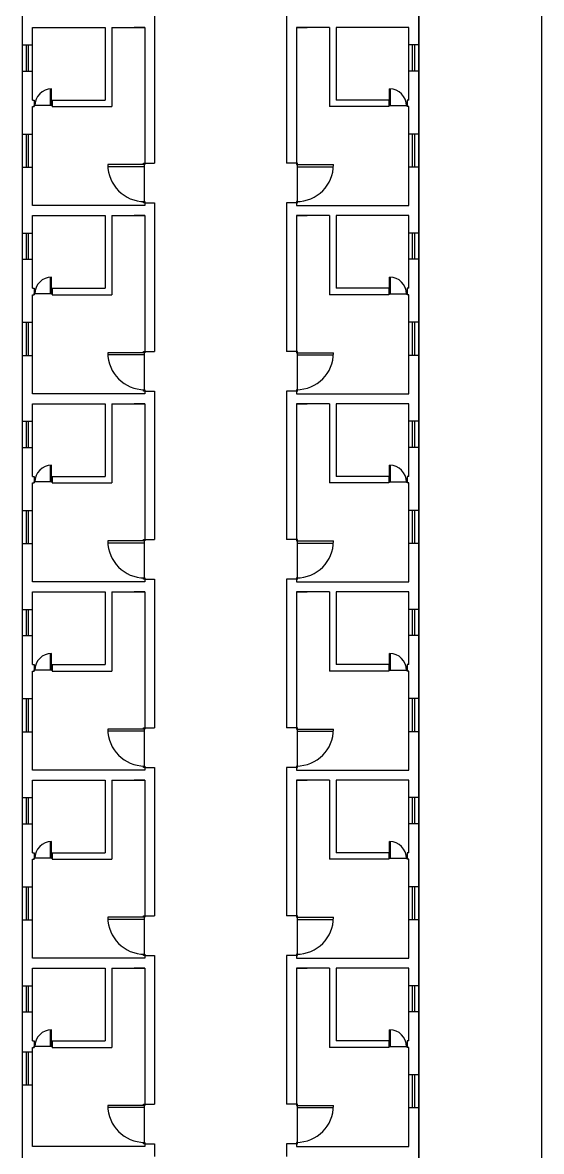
# Model space of a CAD drawing. Header units: inches. Extents: x 2900 to 18472, y 1216 to 4690.
# Drawn here: x 4942 to 5413, y 1976 to 3002 of the extents above; entities that cross this region are included whole.
import ezdxf

# ---------------------------------------------------------------- set-up
doc = ezdxf.new("R2010")
doc.units = ezdxf.units.IN
doc.header["$MEASUREMENT"] = 0
for name, color, linetype in [('Door', 32, 'Continuous'), ('Ventilator', 160, 'Continuous'), ('Windows', 10, 'Continuous')]:
    doc.layers.add(name, color=color, linetype=linetype)

msp = doc.modelspace()

# ---------------------------------------------------------------- linework, layer by layer
for p, q in [((5301.7846, 4570.8757), (5301.7846, 1570.8757)), ((5301.7846, 1570.4378), (5301.7846, 4570.8757)), ((5301.7846, 1570.4378), (5301.7846, 4570.8757)), ((5413.3326, 4570.8757), (5413.3326, 1570.4378)), ((4941.7846, 2032), (4941.7846, 4179.1055)), ((5016.7846, 2998), (5016.7846, 2932)), ((5022.7846, 2998), (5022.7846, 2926)), ((5052.7846, 2998), (5043.237, 2998)), ((5190.7846, 2998), (5200.3321, 2998)), ((5220.7846, 2998), (5220.7846, 2926)), ((5226.7846, 2998), (5226.7846, 2932)), ((4950.7846, 2932), (4952.2513, 2932)), ((4950.7846, 2926), (4952.2513, 2926)), ((4952.2513, 2932), (4952.2513, 2926)), ((4968.7846, 2932), (5016.7846, 2932)), ((4968.7846, 2932), (4968.7846, 2926)), ((4968.7846, 2926), (5022.7846, 2926)), ((5274.7846, 2926), (5220.7846, 2926)), ((5274.7846, 2932), (5226.7846, 2932)), ((5274.7846, 2932), (5274.7846, 2926)), ((5292.7846, 2932), (5291.3178, 2932)), ((5291.3178, 2932), (5291.3178, 2926)), ((5292.7846, 2926), (5291.3178, 2926)), ((5052.7846, 2874.494), (5061.7846, 2874.494)), ((5190.7846, 2874.494), (5181.7846, 2874.494)), ((5052.7846, 2838.494), (5061.7846, 2838.494)), ((5190.7846, 2838.494), (5181.7846, 2838.494)), ((5016.7846, 2827), (5016.7846, 2761)), ((5022.7846, 2827), (5022.7846, 2755)), ((5052.7846, 2827), (5043.237, 2827)), ((5190.7846, 2827), (5200.3321, 2827)), ((5220.7846, 2827), (5220.7846, 2755)), ((5226.7846, 2827), (5226.7846, 2761)), ((4950.7846, 2761), (4952.2513, 2761)), ((4952.2513, 2761), (4952.2513, 2755)), ((4968.7846, 2761), (5016.7846, 2761)), ((4968.7846, 2761), (4968.7846, 2755)), ((5274.7846, 2761), (5226.7846, 2761)), ((5274.7846, 2761), (5274.7846, 2755)), ((5292.7846, 2761), (5291.3178, 2761)), ((5291.3178, 2761), (5291.3178, 2755)), ((4950.7846, 2755), (4952.2513, 2755)), ((4968.7846, 2755), (5022.7846, 2755)), ((5274.7846, 2755), (5220.7846, 2755)), ((5292.7846, 2755), (5291.3178, 2755)), ((5052.7846, 2703.494), (5061.7846, 2703.494)), ((5190.7846, 2703.494), (5181.7846, 2703.494)), ((5052.7846, 2667.494), (5061.7846, 2667.494)), ((5190.7846, 2667.494), (5181.7846, 2667.494)), ((5016.7846, 2656), (5016.7846, 2590)), ((5022.7846, 2656), (5022.7846, 2584)), ((5052.7846, 2656), (5043.237, 2656)), ((5190.7846, 2656), (5200.3321, 2656)), ((5220.7846, 2656), (5220.7846, 2584)), ((5226.7846, 2656), (5226.7846, 2590)), ((4950.7846, 2590), (4952.2513, 2590)), ((4952.2513, 2590), (4952.2513, 2584)), ((4968.7846, 2590), (5016.7846, 2590)), ((4968.7846, 2590), (4968.7846, 2584)), ((5274.7846, 2590), (5226.7846, 2590)), ((5274.7846, 2590), (5274.7846, 2584)), ((5292.7846, 2590), (5291.3178, 2590)), ((5291.3178, 2590), (5291.3178, 2584)), ((4950.7846, 2584), (4952.2513, 2584)), ((4968.7846, 2584), (5022.7846, 2584)), ((5274.7846, 2584), (5220.7846, 2584)), ((5292.7846, 2584), (5291.3178, 2584)), ((5052.7846, 2532.494), (5061.7846, 2532.494)), ((5190.7846, 2532.494), (5181.7846, 2532.494)), ((5052.7846, 2496.494), (5061.7846, 2496.494)), ((5190.7846, 2496.494), (5181.7846, 2496.494)), ((5016.7846, 2485), (5016.7846, 2419)), ((5022.7846, 2485), (5022.7846, 2413)), ((5052.7846, 2485), (5043.237, 2485)), ((5190.7846, 2485), (5200.3321, 2485)), ((5220.7846, 2485), (5220.7846, 2413)), ((5226.7846, 2485), (5226.7846, 2419)), ((4950.7846, 2419), (4952.2513, 2419)), ((4950.7846, 2413), (4952.2513, 2413)), ((4952.2513, 2419), (4952.2513, 2413)), ((4968.7846, 2419), (5016.7846, 2419)), ((4968.7846, 2419), (4968.7846, 2413)), ((4968.7846, 2413), (5022.7846, 2413)), ((5274.7846, 2413), (5220.7846, 2413)), ((5274.7846, 2419), (5226.7846, 2419)), ((5274.7846, 2419), (5274.7846, 2413)), ((5292.7846, 2419), (5291.3178, 2419)), ((5291.3178, 2419), (5291.3178, 2413)), ((5292.7846, 2413), (5291.3178, 2413)), ((5052.7846, 2361.494), (5061.7846, 2361.494)), ((5190.7846, 2361.494), (5181.7846, 2361.494)), ((5052.7846, 2325.494), (5061.7846, 2325.494)), ((5190.7846, 2325.494), (5181.7846, 2325.494)), ((5016.7846, 2314), (5016.7846, 2248)), ((5022.7846, 2314), (5022.7846, 2242)), ((5052.7846, 2314), (5043.237, 2314)), ((5190.7846, 2314), (5200.3321, 2314)), ((5220.7846, 2314), (5220.7846, 2242)), ((5226.7846, 2314), (5226.7846, 2248)), ((4950.7846, 2248), (4952.2513, 2248)), ((4952.2513, 2248), (4952.2513, 2242)), ((4968.7846, 2248), (5016.7846, 2248)), ((4968.7846, 2248), (4968.7846, 2242)), ((5274.7846, 2248), (5226.7846, 2248)), ((5274.7846, 2248), (5274.7846, 2242)), ((5292.7846, 2248), (5291.3178, 2248)), ((5291.3178, 2248), (5291.3178, 2242)), ((4950.7846, 2242), (4952.2513, 2242)), ((4968.7846, 2242), (5022.7846, 2242)), ((5274.7846, 2242), (5220.7846, 2242)), ((5292.7846, 2242), (5291.3178, 2242)), ((5052.7846, 2190.494), (5061.7846, 2190.494)), ((5190.7846, 2190.494), (5181.7846, 2190.494)), ((5052.7846, 2154.494), (5061.7846, 2154.494)), ((5190.7846, 2154.494), (5181.7846, 2154.494)), ((5016.7846, 2143), (5016.7846, 2077)), ((5022.7846, 2143), (5022.7846, 2071)), ((5052.7846, 2143), (5043.237, 2143)), ((5190.7846, 2143), (5200.3321, 2143)), ((5220.7846, 2143), (5220.7846, 2071)), ((5226.7846, 2143), (5226.7846, 2077)), ((4950.7846, 2077), (4952.2513, 2077)), ((4952.2513, 2077), (4952.2513, 2071)), ((4968.7846, 2077), (5016.7846, 2077)), ((4968.7846, 2077), (4968.7846, 2071)), ((5274.7846, 2077), (5226.7846, 2077)), ((5274.7846, 2077), (5274.7846, 2071)), ((5292.7846, 2077), (5291.3178, 2077)), ((5291.3178, 2077), (5291.3178, 2071)), ((4950.7846, 2071), (4952.2513, 2071)), ((4968.7846, 2071), (5022.7846, 2071)), ((5274.7846, 2071), (5220.7846, 2071)), ((5292.7846, 2071), (5291.3178, 2071)), ((4941.7846, 2015.9619), (4941.7846, 2023)), ((5052.7846, 2019.494), (5061.7846, 2019.494)), ((5190.7846, 2019.494), (5181.7846, 2019.494)), ((5052.7846, 1983.494), (5061.7846, 1983.494)), ((5190.7846, 1983.494), (5181.7846, 1983.494))]:
    msp.add_line(p, q)
for points in [[(4941.7846, 2998), (4941.7846, 3169)], [(5301.7846, 2998), (5301.7846, 3169)], [(5061.7846, 3009.494), (5061.7846, 2998)], [(5181.7846, 3009.494), (5181.7846, 2998)], [(4941.7846, 2827), (4941.7846, 2998)], [(4950.7846, 2932), (4950.7846, 2998), (4980.7846, 2998)], [(4950.7846, 2998), (5016.7846, 2998)], [(4977.3297, 2998), (4980.7846, 2998)], [(5022.7846, 2998), (5052.7846, 2998)], [(5043.237, 2998), (5052.7846, 2998), (5052.7846, 2926)], [(5061.7846, 2998), (5061.7846, 2874.494)], [(5181.7846, 2998), (5181.7846, 2874.494)], [(5220.7846, 2998), (5190.7846, 2998)], [(5200.3321, 2998), (5190.7846, 2998), (5190.7846, 2926)], [(5292.7846, 2998), (5226.7846, 2998)], [(5292.7846, 2932), (5292.7846, 2998), (5262.7846, 2998)], [(5266.2394, 2998), (5262.7846, 2998)], [(5301.7846, 2827), (5301.7846, 2998)], [(5052.7846, 2836), (4950.7846, 2836), (4950.7846, 2926)], [(5052.7846, 2926), (5052.7846, 2873.2721)], [(5190.7846, 2836), (5292.7846, 2836), (5292.7846, 2926)], [(5190.7846, 2926), (5190.7846, 2873.2721)], [(5052.7846, 2839.6953), (5052.7846, 2836)], [(5061.7846, 2838.494), (5061.7846, 2827)], [(5181.7846, 2838.494), (5181.7846, 2827)], [(5190.7846, 2839.6953), (5190.7846, 2836)], [(4941.7846, 2656), (4941.7846, 2827)], [(4950.7846, 2761), (4950.7846, 2827), (4980.7846, 2827)], [(4950.7846, 2827), (5016.7846, 2827)], [(4977.3297, 2827), (4980.7846, 2827)], [(5022.7846, 2827), (5052.7846, 2827)], [(5043.237, 2827), (5052.7846, 2827), (5052.7846, 2755)], [(5061.7846, 2827), (5061.7846, 2703.494)], [(5181.7846, 2827), (5181.7846, 2703.494)], [(5220.7846, 2827), (5190.7846, 2827)], [(5200.3321, 2827), (5190.7846, 2827), (5190.7846, 2755)], [(5292.7846, 2827), (5226.7846, 2827)], [(5292.7846, 2761), (5292.7846, 2827), (5262.7846, 2827)], [(5266.2394, 2827), (5262.7846, 2827)], [(5301.7846, 2656), (5301.7846, 2827)], [(5052.7846, 2665), (4950.7846, 2665), (4950.7846, 2755)], [(5052.7846, 2755), (5052.7846, 2702.2721)], [(5190.7846, 2665), (5292.7846, 2665), (5292.7846, 2755)], [(5190.7846, 2755), (5190.7846, 2702.2721)], [(5052.7846, 2668.6953), (5052.7846, 2665)], [(5061.7846, 2667.494), (5061.7846, 2656)], [(5181.7846, 2667.494), (5181.7846, 2656)], [(5190.7846, 2668.6953), (5190.7846, 2665)], [(4941.7846, 2485), (4941.7846, 2656)], [(4950.7846, 2590), (4950.7846, 2656), (4980.7846, 2656)], [(4950.7846, 2656), (5016.7846, 2656)], [(4977.3297, 2656), (4980.7846, 2656)], [(5022.7846, 2656), (5052.7846, 2656)], [(5043.237, 2656), (5052.7846, 2656), (5052.7846, 2584)], [(5061.7846, 2656), (5061.7846, 2532.494)], [(5181.7846, 2656), (5181.7846, 2532.494)], [(5220.7846, 2656), (5190.7846, 2656)], [(5200.3321, 2656), (5190.7846, 2656), (5190.7846, 2584)], [(5292.7846, 2656), (5226.7846, 2656)], [(5292.7846, 2590), (5292.7846, 2656), (5262.7846, 2656)], [(5266.2394, 2656), (5262.7846, 2656)], [(5301.7846, 2485), (5301.7846, 2656)], [(5052.7846, 2494), (4950.7846, 2494), (4950.7846, 2584)], [(5052.7846, 2584), (5052.7846, 2531.2721)], [(5190.7846, 2494), (5292.7846, 2494), (5292.7846, 2584)], [(5190.7846, 2584), (5190.7846, 2531.2721)], [(5052.7846, 2497.6953), (5052.7846, 2494)], [(5061.7846, 2496.494), (5061.7846, 2485)], [(5181.7846, 2496.494), (5181.7846, 2485)], [(5190.7846, 2497.6953), (5190.7846, 2494)], [(4941.7846, 2314), (4941.7846, 2485)], [(4950.7846, 2419), (4950.7846, 2485), (4980.7846, 2485)], [(4950.7846, 2485), (5016.7846, 2485)], [(4977.3297, 2485), (4980.7846, 2485)], [(5022.7846, 2485), (5052.7846, 2485)], [(5043.237, 2485), (5052.7846, 2485), (5052.7846, 2413)], [(5061.7846, 2485), (5061.7846, 2361.494)], [(5181.7846, 2485), (5181.7846, 2361.494)], [(5220.7846, 2485), (5190.7846, 2485)], [(5200.3321, 2485), (5190.7846, 2485), (5190.7846, 2413)], [(5292.7846, 2485), (5226.7846, 2485)], [(5292.7846, 2419), (5292.7846, 2485), (5262.7846, 2485)], [(5266.2394, 2485), (5262.7846, 2485)], [(5301.7846, 2314), (5301.7846, 2485)], [(5052.7846, 2323), (4950.7846, 2323), (4950.7846, 2413)], [(5052.7846, 2413), (5052.7846, 2360.2721)], [(5190.7846, 2323), (5292.7846, 2323), (5292.7846, 2413)], [(5190.7846, 2413), (5190.7846, 2360.2721)], [(5052.7846, 2326.6953), (5052.7846, 2323)], [(5061.7846, 2325.494), (5061.7846, 2314)], [(5181.7846, 2325.494), (5181.7846, 2314)], [(5190.7846, 2326.6953), (5190.7846, 2323)], [(4941.7846, 2143), (4941.7846, 2314)], [(4950.7846, 2248), (4950.7846, 2314), (4980.7846, 2314)], [(4950.7846, 2314), (5016.7846, 2314)], [(4977.3297, 2314), (4980.7846, 2314)], [(5022.7846, 2314), (5052.7846, 2314)], [(5043.237, 2314), (5052.7846, 2314), (5052.7846, 2242)], [(5061.7846, 2314), (5061.7846, 2190.494)], [(5181.7846, 2314), (5181.7846, 2190.494)], [(5220.7846, 2314), (5190.7846, 2314)], [(5200.3321, 2314), (5190.7846, 2314), (5190.7846, 2242)], [(5292.7846, 2314), (5226.7846, 2314)], [(5292.7846, 2248), (5292.7846, 2314), (5262.7846, 2314)], [(5266.2394, 2314), (5262.7846, 2314)], [(5301.7846, 2143), (5301.7846, 2314)], [(5052.7846, 2152), (4950.7846, 2152), (4950.7846, 2242)], [(5052.7846, 2242), (5052.7846, 2189.2721)], [(5190.7846, 2152), (5292.7846, 2152), (5292.7846, 2242)], [(5190.7846, 2242), (5190.7846, 2189.2721)], [(5052.7846, 2155.6953), (5052.7846, 2152)], [(5061.7846, 2154.494), (5061.7846, 2143)], [(5181.7846, 2154.494), (5181.7846, 2143)], [(5190.7846, 2155.6953), (5190.7846, 2152)], [(4941.7846, 2032), (4941.7846, 2143)], [(4950.7846, 2077), (4950.7846, 2143), (4980.7846, 2143)], [(4950.7846, 2143), (5016.7846, 2143)], [(4977.3297, 2143), (4980.7846, 2143)], [(5022.7846, 2143), (5052.7846, 2143)], [(5043.237, 2143), (5052.7846, 2143), (5052.7846, 2071)], [(5061.7846, 2143), (5061.7846, 2019.494)], [(5181.7846, 2143), (5181.7846, 2019.494)], [(5220.7846, 2143), (5190.7846, 2143)], [(5200.3321, 2143), (5190.7846, 2143), (5190.7846, 2071)], [(5292.7846, 2143), (5226.7846, 2143)], [(5292.7846, 2077), (5292.7846, 2143), (5262.7846, 2143)], [(5266.2394, 2143), (5262.7846, 2143)], [(5301.7846, 1972), (5301.7846, 2143)], [(5052.7846, 1981), (4950.7846, 1981), (4950.7846, 2071)], [(5052.7846, 2071), (5052.7846, 2018.2721)], [(5190.7846, 1981), (5292.7846, 1981), (5292.7846, 2071)], [(5190.7846, 2071), (5190.7846, 2018.2721)], [(4941.7846, 1921), (4941.7846, 2037)], [(5052.7846, 1984.6953), (5052.7846, 1981)], [(5061.7846, 1983.494), (5061.7846, 1972)], [(5181.7846, 1983.494), (5181.7846, 1972)], [(5190.7846, 1984.6953), (5190.7846, 1981)]]:
    msp.add_lwpolyline(points)
at = {"layer": 'Door'}
for p, q in [((4967.3049, 2926.9093), (4967.3049, 2942.0975)), ((4968.2234, 2926.9093), (4968.2234, 2942.0975)), ((5275.3458, 2926.9093), (5275.3458, 2942.0975)), ((5276.2643, 2926.9093), (5276.2643, 2942.0975)), ((4968.2234, 2926.9093), (4952.8125, 2926.9093)), ((5275.3458, 2926.9093), (5290.7566, 2926.9093)), ((5052.2793, 2873.2721), (5019.2078, 2873.2721)), ((5052.2793, 2873.2721), (5052.2793, 2839.716)), ((5191.2899, 2873.2721), (5224.3613, 2873.2721)), ((5191.2899, 2873.2721), (5191.2899, 2839.716)), ((5052.2793, 2871.2721), (5019.2078, 2871.2721)), ((5191.2899, 2871.2721), (5224.3613, 2871.2721)), ((4967.3049, 2755.9093), (4967.3049, 2771.0975)), ((4968.2234, 2755.9093), (4968.2234, 2771.0975)), ((5275.3458, 2755.9093), (5275.3458, 2771.0975)), ((5276.2643, 2755.9093), (5276.2643, 2771.0975)), ((4968.2234, 2755.9093), (4952.8125, 2755.9093)), ((5275.3458, 2755.9093), (5290.7566, 2755.9093)), ((5052.2793, 2702.2721), (5019.2078, 2702.2721)), ((5052.2793, 2700.2721), (5019.2078, 2700.2721)), ((5052.2793, 2702.2721), (5052.2793, 2668.716)), ((5191.2899, 2702.2721), (5224.3613, 2702.2721)), ((5191.2899, 2702.2721), (5191.2899, 2668.716)), ((5191.2899, 2700.2721), (5224.3613, 2700.2721)), ((4967.3049, 2584.9093), (4967.3049, 2600.0975)), ((4968.2234, 2584.9093), (4968.2234, 2600.0975)), ((5275.3458, 2584.9093), (5275.3458, 2600.0975)), ((5276.2643, 2584.9093), (5276.2643, 2600.0975)), ((4968.2234, 2584.9093), (4952.8125, 2584.9093)), ((5275.3458, 2584.9093), (5290.7566, 2584.9093)), ((5052.2793, 2531.2721), (5019.2078, 2531.2721)), ((5052.2793, 2529.2721), (5019.2078, 2529.2721)), ((5052.2793, 2531.2721), (5052.2793, 2497.716)), ((5191.2899, 2531.2721), (5224.3613, 2531.2721)), ((5191.2899, 2531.2721), (5191.2899, 2497.716)), ((5191.2899, 2529.2721), (5224.3613, 2529.2721)), ((4967.3049, 2413.9093), (4967.3049, 2429.0975)), ((4968.2234, 2413.9093), (4968.2234, 2429.0975)), ((5275.3458, 2413.9093), (5275.3458, 2429.0975)), ((5276.2643, 2413.9093), (5276.2643, 2429.0975)), ((4968.2234, 2413.9093), (4952.8125, 2413.9093)), ((5275.3458, 2413.9093), (5290.7566, 2413.9093)), ((5052.2793, 2360.2721), (5019.2078, 2360.2721)), ((5052.2793, 2360.2721), (5052.2793, 2326.716)), ((5191.2899, 2360.2721), (5224.3613, 2360.2721)), ((5191.2899, 2360.2721), (5191.2899, 2326.716)), ((5052.2793, 2358.2721), (5019.2078, 2358.2721)), ((5191.2899, 2358.2721), (5224.3613, 2358.2721)), ((4967.3049, 2242.9093), (4967.3049, 2258.0975)), ((4968.2234, 2242.9093), (4968.2234, 2258.0975)), ((5275.3458, 2242.9093), (5275.3458, 2258.0975)), ((5276.2643, 2242.9093), (5276.2643, 2258.0975)), ((4968.2234, 2242.9093), (4952.8125, 2242.9093)), ((5275.3458, 2242.9093), (5290.7566, 2242.9093)), ((5052.2793, 2189.2721), (5019.2078, 2189.2721)), ((5052.2793, 2187.2721), (5019.2078, 2187.2721)), ((5052.2793, 2189.2721), (5052.2793, 2155.716)), ((5191.2899, 2189.2721), (5224.3613, 2189.2721)), ((5191.2899, 2189.2721), (5191.2899, 2155.716)), ((5191.2899, 2187.2721), (5224.3613, 2187.2721)), ((4967.3049, 2071.9093), (4967.3049, 2087.0975)), ((4968.2234, 2071.9093), (4968.2234, 2087.0975)), ((5275.3458, 2071.9093), (5275.3458, 2087.0975)), ((5276.2643, 2071.9093), (5276.2643, 2087.0975)), ((4968.2234, 2071.9093), (4952.8125, 2071.9093)), ((5275.3458, 2071.9093), (5290.7566, 2071.9093)), ((5052.2793, 2018.2721), (5019.2078, 2018.2721)), ((5052.2793, 2016.2721), (5019.2078, 2016.2721)), ((5052.2793, 2018.2721), (5052.2793, 1984.716)), ((5191.2899, 2018.2721), (5224.3613, 2018.2721)), ((5191.2899, 2018.2721), (5191.2899, 1984.716)), ((5191.2899, 2016.2721), (5224.3613, 2016.2721))]:
    msp.add_line(p, q, dxfattribs=at)
for points in [[(4952.8125, 2927.1413), (4952.8125, 2926.6772), (4952.2513, 2926.6772), (4952.2513, 2927.1413)], [(4968.7846, 2927.1413), (4968.7846, 2926.6772), (4968.2234, 2926.6772), (4968.2234, 2927.1413)], [(5274.7846, 2927.1413), (5274.7846, 2926.6772), (5275.3458, 2926.6772), (5275.3458, 2927.1413)], [(5290.7566, 2927.1413), (5290.7566, 2926.6772), (5291.3178, 2926.6772), (5291.3178, 2927.1413)], [(5051.774, 2874.494), (5052.7846, 2874.494), (5052.7846, 2873.2721), (5051.774, 2873.2721)], [(5191.7952, 2874.494), (5190.7846, 2874.494), (5190.7846, 2873.2721), (5191.7952, 2873.2721)], [(5051.774, 2839.716), (5052.7846, 2839.716), (5052.7846, 2838.494), (5051.774, 2838.494)], [(5191.7952, 2839.716), (5190.7846, 2839.716), (5190.7846, 2838.494), (5191.7952, 2838.494)], [(4952.8125, 2756.1413), (4952.8125, 2755.6772), (4952.2513, 2755.6772), (4952.2513, 2756.1413)], [(4968.7846, 2756.1413), (4968.7846, 2755.6772), (4968.2234, 2755.6772), (4968.2234, 2756.1413)], [(5274.7846, 2756.1413), (5274.7846, 2755.6772), (5275.3458, 2755.6772), (5275.3458, 2756.1413)], [(5290.7566, 2756.1413), (5290.7566, 2755.6772), (5291.3178, 2755.6772), (5291.3178, 2756.1413)], [(5051.774, 2703.494), (5052.7846, 2703.494), (5052.7846, 2702.2721), (5051.774, 2702.2721)], [(5191.7952, 2703.494), (5190.7846, 2703.494), (5190.7846, 2702.2721), (5191.7952, 2702.2721)], [(5051.774, 2668.716), (5052.7846, 2668.716), (5052.7846, 2667.494), (5051.774, 2667.494)], [(5191.7952, 2668.716), (5190.7846, 2668.716), (5190.7846, 2667.494), (5191.7952, 2667.494)], [(4952.8125, 2585.1413), (4952.8125, 2584.6772), (4952.2513, 2584.6772), (4952.2513, 2585.1413)], [(4968.7846, 2585.1413), (4968.7846, 2584.6772), (4968.2234, 2584.6772), (4968.2234, 2585.1413)], [(5274.7846, 2585.1413), (5274.7846, 2584.6772), (5275.3458, 2584.6772), (5275.3458, 2585.1413)], [(5290.7566, 2585.1413), (5290.7566, 2584.6772), (5291.3178, 2584.6772), (5291.3178, 2585.1413)], [(5051.774, 2532.494), (5052.7846, 2532.494), (5052.7846, 2531.2721), (5051.774, 2531.2721)], [(5191.7952, 2532.494), (5190.7846, 2532.494), (5190.7846, 2531.2721), (5191.7952, 2531.2721)], [(5051.774, 2497.716), (5052.7846, 2497.716), (5052.7846, 2496.494), (5051.774, 2496.494)], [(5191.7952, 2497.716), (5190.7846, 2497.716), (5190.7846, 2496.494), (5191.7952, 2496.494)], [(4952.8125, 2414.1413), (4952.8125, 2413.6772), (4952.2513, 2413.6772), (4952.2513, 2414.1413)], [(4968.7846, 2414.1413), (4968.7846, 2413.6772), (4968.2234, 2413.6772), (4968.2234, 2414.1413)], [(5274.7846, 2414.1413), (5274.7846, 2413.6772), (5275.3458, 2413.6772), (5275.3458, 2414.1413)], [(5290.7566, 2414.1413), (5290.7566, 2413.6772), (5291.3178, 2413.6772), (5291.3178, 2414.1413)], [(5051.774, 2361.494), (5052.7846, 2361.494), (5052.7846, 2360.2721), (5051.774, 2360.2721)], [(5191.7952, 2361.494), (5190.7846, 2361.494), (5190.7846, 2360.2721), (5191.7952, 2360.2721)], [(5051.774, 2326.716), (5052.7846, 2326.716), (5052.7846, 2325.494), (5051.774, 2325.494)], [(5191.7952, 2326.716), (5190.7846, 2326.716), (5190.7846, 2325.494), (5191.7952, 2325.494)], [(4952.8125, 2243.1413), (4952.8125, 2242.6772), (4952.2513, 2242.6772), (4952.2513, 2243.1413)], [(4968.7846, 2243.1413), (4968.7846, 2242.6772), (4968.2234, 2242.6772), (4968.2234, 2243.1413)], [(5274.7846, 2243.1413), (5274.7846, 2242.6772), (5275.3458, 2242.6772), (5275.3458, 2243.1413)], [(5290.7566, 2243.1413), (5290.7566, 2242.6772), (5291.3178, 2242.6772), (5291.3178, 2243.1413)], [(5051.774, 2190.494), (5052.7846, 2190.494), (5052.7846, 2189.2721), (5051.774, 2189.2721)], [(5191.7952, 2190.494), (5190.7846, 2190.494), (5190.7846, 2189.2721), (5191.7952, 2189.2721)], [(5051.774, 2155.716), (5052.7846, 2155.716), (5052.7846, 2154.494), (5051.774, 2154.494)], [(5191.7952, 2155.716), (5190.7846, 2155.716), (5190.7846, 2154.494), (5191.7952, 2154.494)], [(4952.8125, 2072.1413), (4952.8125, 2071.6772), (4952.2513, 2071.6772), (4952.2513, 2072.1413)], [(4968.7846, 2072.1413), (4968.7846, 2071.6772), (4968.2234, 2071.6772), (4968.2234, 2072.1413)], [(5274.7846, 2072.1413), (5274.7846, 2071.6772), (5275.3458, 2071.6772), (5275.3458, 2072.1413)], [(5290.7566, 2072.1413), (5290.7566, 2071.6772), (5291.3178, 2071.6772), (5291.3178, 2072.1413)], [(5051.774, 2019.494), (5052.7846, 2019.494), (5052.7846, 2018.2721), (5051.774, 2018.2721)], [(5191.7952, 2019.494), (5190.7846, 2019.494), (5190.7846, 2018.2721), (5191.7952, 2018.2721)], [(5051.774, 1984.716), (5052.7846, 1984.716), (5052.7846, 1983.494), (5051.774, 1983.494)], [(5191.7952, 1984.716), (5190.7846, 1984.716), (5190.7846, 1983.494), (5191.7952, 1983.494)]]:
    msp.add_lwpolyline(points, close=True, dxfattribs=at)
for centre, radius, start, end in [((4968.2234, 2926.6772), 15.4203, 90, 180), ((5275.3458, 2926.6772), 15.4203, 0, 90), ((5052.7846, 2873.2721), 33.5767, 180, 270), ((5190.7846, 2873.2721), 33.5767, 270, 0), ((4968.2234, 2755.6772), 15.4203, 90, 180), ((5275.3458, 2755.6772), 15.4203, 0, 90), ((5052.7846, 2702.2721), 33.5767, 180, 270), ((5190.7846, 2702.2721), 33.5767, 270, 0), ((4968.2234, 2584.6772), 15.4203, 90, 180), ((5275.3458, 2584.6772), 15.4203, 0, 90), ((5052.7846, 2531.2721), 33.5767, 180, 270), ((5190.7846, 2531.2721), 33.5767, 270, 0), ((4968.2234, 2413.6772), 15.4203, 90, 180), ((5275.3458, 2413.6772), 15.4203, 0, 90), ((5052.7846, 2360.2721), 33.5767, 180, 270), ((5190.7846, 2360.2721), 33.5767, 270, 0), ((4968.2234, 2242.6772), 15.4203, 90, 180), ((5275.3458, 2242.6772), 15.4203, 0, 90), ((5052.7846, 2189.2721), 33.5767, 180, 270), ((5190.7846, 2189.2721), 33.5767, 270, 0), ((4968.2234, 2071.6772), 15.4203, 90, 180), ((5275.3458, 2071.6772), 15.4203, 0, 90), ((5052.7846, 2018.2721), 33.5767, 180, 270), ((5190.7846, 2018.2721), 33.5767, 270, 0)]:
    msp.add_arc(centre, radius, start, end, dxfattribs=at)
at = {"layer": 'Ventilator'}
for p, q in [((4941.7846, 2900.9619), (4950.7846, 2900.9619)), ((4941.7846, 2870.9619), (4941.7846, 2900.9619)), ((4945.2846, 2870.9619), (4945.2846, 2900.9619)), ((4947.2846, 2870.9619), (4947.2846, 2900.9619)), ((4950.7846, 2870.9619), (4950.7846, 2900.9619)), ((5301.7846, 2900.9619), (5292.7846, 2900.9619)), ((5292.7846, 2870.9619), (5292.7846, 2900.9619)), ((5296.2846, 2870.9619), (5296.2846, 2900.9619)), ((5298.2846, 2870.9619), (5298.2846, 2900.9619)), ((5301.7846, 2870.9619), (5301.7846, 2900.9619)), ((4941.7846, 2870.9619), (4950.7846, 2870.9619)), ((5301.7846, 2870.9619), (5292.7846, 2870.9619)), ((4941.7846, 2729.9619), (4950.7846, 2729.9619)), ((4941.7846, 2699.9619), (4941.7846, 2729.9619)), ((4945.2846, 2699.9619), (4945.2846, 2729.9619)), ((4947.2846, 2699.9619), (4947.2846, 2729.9619)), ((4950.7846, 2699.9619), (4950.7846, 2729.9619)), ((5301.7846, 2729.9619), (5292.7846, 2729.9619)), ((5292.7846, 2699.9619), (5292.7846, 2729.9619)), ((5296.2846, 2699.9619), (5296.2846, 2729.9619)), ((5298.2846, 2699.9619), (5298.2846, 2729.9619)), ((5301.7846, 2699.9619), (5301.7846, 2729.9619)), ((4941.7846, 2699.9619), (4950.7846, 2699.9619)), ((5301.7846, 2699.9619), (5292.7846, 2699.9619)), ((4941.7846, 2558.9619), (4950.7846, 2558.9619)), ((4941.7846, 2528.9619), (4941.7846, 2558.9619)), ((4945.2846, 2528.9619), (4945.2846, 2558.9619)), ((4947.2846, 2528.9619), (4947.2846, 2558.9619)), ((4950.7846, 2528.9619), (4950.7846, 2558.9619)), ((5301.7846, 2558.9619), (5292.7846, 2558.9619)), ((5292.7846, 2528.9619), (5292.7846, 2558.9619)), ((5296.2846, 2528.9619), (5296.2846, 2558.9619)), ((5298.2846, 2528.9619), (5298.2846, 2558.9619)), ((5301.7846, 2528.9619), (5301.7846, 2558.9619)), ((4941.7846, 2528.9619), (4950.7846, 2528.9619)), ((5301.7846, 2528.9619), (5292.7846, 2528.9619)), ((4941.7846, 2387.9619), (4950.7846, 2387.9619)), ((4941.7846, 2357.9619), (4941.7846, 2387.9619)), ((4945.2846, 2357.9619), (4945.2846, 2387.9619)), ((4947.2846, 2357.9619), (4947.2846, 2387.9619)), ((4950.7846, 2357.9619), (4950.7846, 2387.9619)), ((5301.7846, 2387.9619), (5292.7846, 2387.9619)), ((5292.7846, 2357.9619), (5292.7846, 2387.9619)), ((5296.2846, 2357.9619), (5296.2846, 2387.9619)), ((5298.2846, 2357.9619), (5298.2846, 2387.9619)), ((5301.7846, 2357.9619), (5301.7846, 2387.9619)), ((4941.7846, 2357.9619), (4950.7846, 2357.9619)), ((5301.7846, 2357.9619), (5292.7846, 2357.9619)), ((4941.7846, 2216.9619), (4950.7846, 2216.9619)), ((4941.7846, 2186.9619), (4941.7846, 2216.9619)), ((4945.2846, 2186.9619), (4945.2846, 2216.9619)), ((4947.2846, 2186.9619), (4947.2846, 2216.9619)), ((4950.7846, 2186.9619), (4950.7846, 2216.9619)), ((5301.7846, 2216.9619), (5292.7846, 2216.9619)), ((5292.7846, 2186.9619), (5292.7846, 2216.9619)), ((5296.2846, 2186.9619), (5296.2846, 2216.9619)), ((5298.2846, 2186.9619), (5298.2846, 2216.9619)), ((5301.7846, 2186.9619), (5301.7846, 2216.9619)), ((4941.7846, 2186.9619), (4950.7846, 2186.9619)), ((5301.7846, 2186.9619), (5292.7846, 2186.9619)), ((4941.7846, 2067), (4950.7846, 2067)), ((4941.7846, 2037), (4941.7846, 2067)), ((4945.2846, 2037), (4945.2846, 2067)), ((4947.2846, 2037), (4947.2846, 2067)), ((4950.7846, 2037), (4950.7846, 2067)), ((5301.7846, 2045.9619), (5292.7846, 2045.9619)), ((5292.7846, 2015.9619), (5292.7846, 2045.9619)), ((5296.2846, 2015.9619), (5296.2846, 2045.9619)), ((5298.2846, 2015.9619), (5298.2846, 2045.9619)), ((5301.7846, 2015.9619), (5301.7846, 2045.9619)), ((4941.7846, 2037), (4950.7846, 2037)), ((5301.7846, 2015.9619), (5292.7846, 2015.9619))]:
    msp.add_line(p, q, dxfattribs=at)
at = {"layer": 'Windows'}
for p, q in [((4941.7846, 2982.1055), (4950.7846, 2982.1055)), ((4941.7846, 2958.3122), (4941.7846, 2982.1055)), ((4945.2846, 2958.3122), (4945.2846, 2982.1055)), ((4947.2846, 2958.3122), (4947.2846, 2982.1055)), ((4950.7846, 2958.3122), (4950.7846, 2982.1055)), ((5301.7846, 2982.1055), (5292.7846, 2982.1055)), ((5292.7846, 2958.3122), (5292.7846, 2982.1055)), ((5296.2846, 2958.3122), (5296.2846, 2982.1055)), ((5298.2846, 2958.3122), (5298.2846, 2982.1055)), ((5301.7846, 2958.3122), (5301.7846, 2982.1055)), ((4941.7846, 2958.3122), (4950.7846, 2958.3122)), ((5301.7846, 2958.3122), (5292.7846, 2958.3122)), ((4941.7846, 2811.1055), (4950.7846, 2811.1055)), ((4941.7846, 2787.3122), (4941.7846, 2811.1055)), ((4945.2846, 2787.3122), (4945.2846, 2811.1055)), ((4947.2846, 2787.3122), (4947.2846, 2811.1055)), ((4950.7846, 2787.3122), (4950.7846, 2811.1055)), ((5301.7846, 2811.1055), (5292.7846, 2811.1055)), ((5292.7846, 2787.3122), (5292.7846, 2811.1055)), ((5296.2846, 2787.3122), (5296.2846, 2811.1055)), ((5298.2846, 2787.3122), (5298.2846, 2811.1055)), ((5301.7846, 2787.3122), (5301.7846, 2811.1055)), ((4941.7846, 2787.3122), (4950.7846, 2787.3122)), ((5301.7846, 2787.3122), (5292.7846, 2787.3122)), ((4941.7846, 2640.1055), (4950.7846, 2640.1055)), ((4941.7846, 2616.3122), (4941.7846, 2640.1055)), ((4945.2846, 2616.3122), (4945.2846, 2640.1055)), ((4947.2846, 2616.3122), (4947.2846, 2640.1055)), ((4950.7846, 2616.3122), (4950.7846, 2640.1055)), ((5301.7846, 2640.1055), (5292.7846, 2640.1055)), ((5292.7846, 2616.3122), (5292.7846, 2640.1055)), ((5296.2846, 2616.3122), (5296.2846, 2640.1055)), ((5298.2846, 2616.3122), (5298.2846, 2640.1055)), ((5301.7846, 2616.3122), (5301.7846, 2640.1055)), ((4941.7846, 2616.3122), (4950.7846, 2616.3122)), ((5301.7846, 2616.3122), (5292.7846, 2616.3122)), ((4941.7846, 2469.1055), (4950.7846, 2469.1055)), ((4941.7846, 2445.3122), (4941.7846, 2469.1055)), ((4945.2846, 2445.3122), (4945.2846, 2469.1055)), ((4947.2846, 2445.3122), (4947.2846, 2469.1055)), ((4950.7846, 2445.3122), (4950.7846, 2469.1055)), ((5301.7846, 2469.1055), (5292.7846, 2469.1055)), ((5292.7846, 2445.3122), (5292.7846, 2469.1055)), ((5296.2846, 2445.3122), (5296.2846, 2469.1055)), ((5298.2846, 2445.3122), (5298.2846, 2469.1055)), ((5301.7846, 2445.3122), (5301.7846, 2469.1055)), ((4941.7846, 2445.3122), (4950.7846, 2445.3122)), ((5301.7846, 2445.3122), (5292.7846, 2445.3122)), ((4941.7846, 2298.1055), (4950.7846, 2298.1055)), ((4941.7846, 2274.3122), (4941.7846, 2298.1055)), ((4945.2846, 2274.3122), (4945.2846, 2298.1055)), ((4947.2846, 2274.3122), (4947.2846, 2298.1055)), ((4950.7846, 2274.3122), (4950.7846, 2298.1055)), ((5301.7846, 2298.1055), (5292.7846, 2298.1055)), ((5292.7846, 2274.3122), (5292.7846, 2298.1055)), ((5296.2846, 2274.3122), (5296.2846, 2298.1055)), ((5298.2846, 2274.3122), (5298.2846, 2298.1055)), ((5301.7846, 2274.3122), (5301.7846, 2298.1055)), ((4941.7846, 2274.3122), (4950.7846, 2274.3122)), ((5301.7846, 2274.3122), (5292.7846, 2274.3122)), ((4941.7846, 2127.1055), (4950.7846, 2127.1055)), ((4941.7846, 2103.3122), (4941.7846, 2127.1055)), ((4945.2846, 2103.3122), (4945.2846, 2127.1055)), ((4947.2846, 2103.3122), (4947.2846, 2127.1055)), ((4950.7846, 2103.3122), (4950.7846, 2127.1055)), ((5301.7846, 2127.1055), (5292.7846, 2127.1055)), ((5292.7846, 2103.3122), (5292.7846, 2127.1055)), ((5296.2846, 2103.3122), (5296.2846, 2127.1055)), ((5298.2846, 2103.3122), (5298.2846, 2127.1055)), ((5301.7846, 2103.3122), (5301.7846, 2127.1055)), ((4941.7846, 2103.3122), (4950.7846, 2103.3122)), ((5301.7846, 2103.3122), (5292.7846, 2103.3122))]:
    msp.add_line(p, q, dxfattribs=at)

doc.saveas('drawing.dxf')
